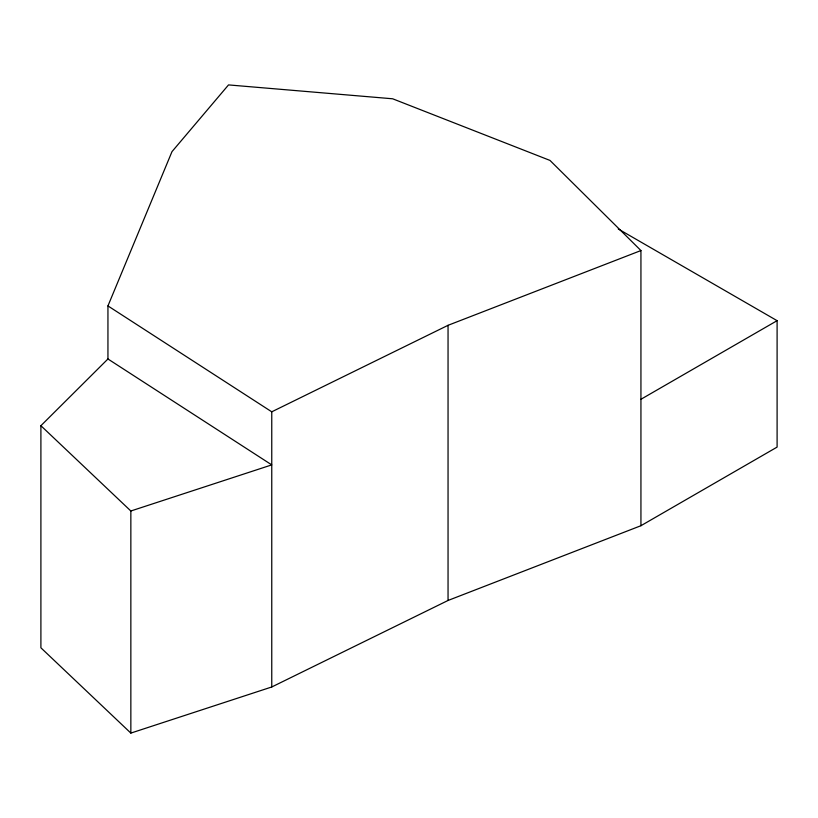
<?xml version="1.0" encoding="UTF-8"?>
<svg xmlns="http://www.w3.org/2000/svg" width="818" height="818" viewBox="0 0 818 818"><rect width="100%" height="100%" fill="white"/><g stroke="black" fill="none" stroke-linecap="round" stroke-linejoin="round"><path stroke-width="1.23" d="M107.945 305.912L171.984 151.647L228.529 84.908L392.65 98.784L549.982 160.42L640.934 250.553L640.934 525.718L448.049 600.463L271.76 686.977L130.849 733.092L40.9 647.795L40.9 425.708L107.945 358.979L107.945 305.912L271.76 411.812L271.76 686.977M640.934 399.286L777.1 320.676L777.1 447.098L640.934 525.718M271.76 411.812L448.049 325.308L640.934 250.553M40.9 425.708L130.849 510.994L271.76 464.89L107.945 358.979M618.244 228.958L777.1 320.676M448.049 325.308L448.049 600.463M130.849 510.994L130.849 733.092"/></g></svg>
